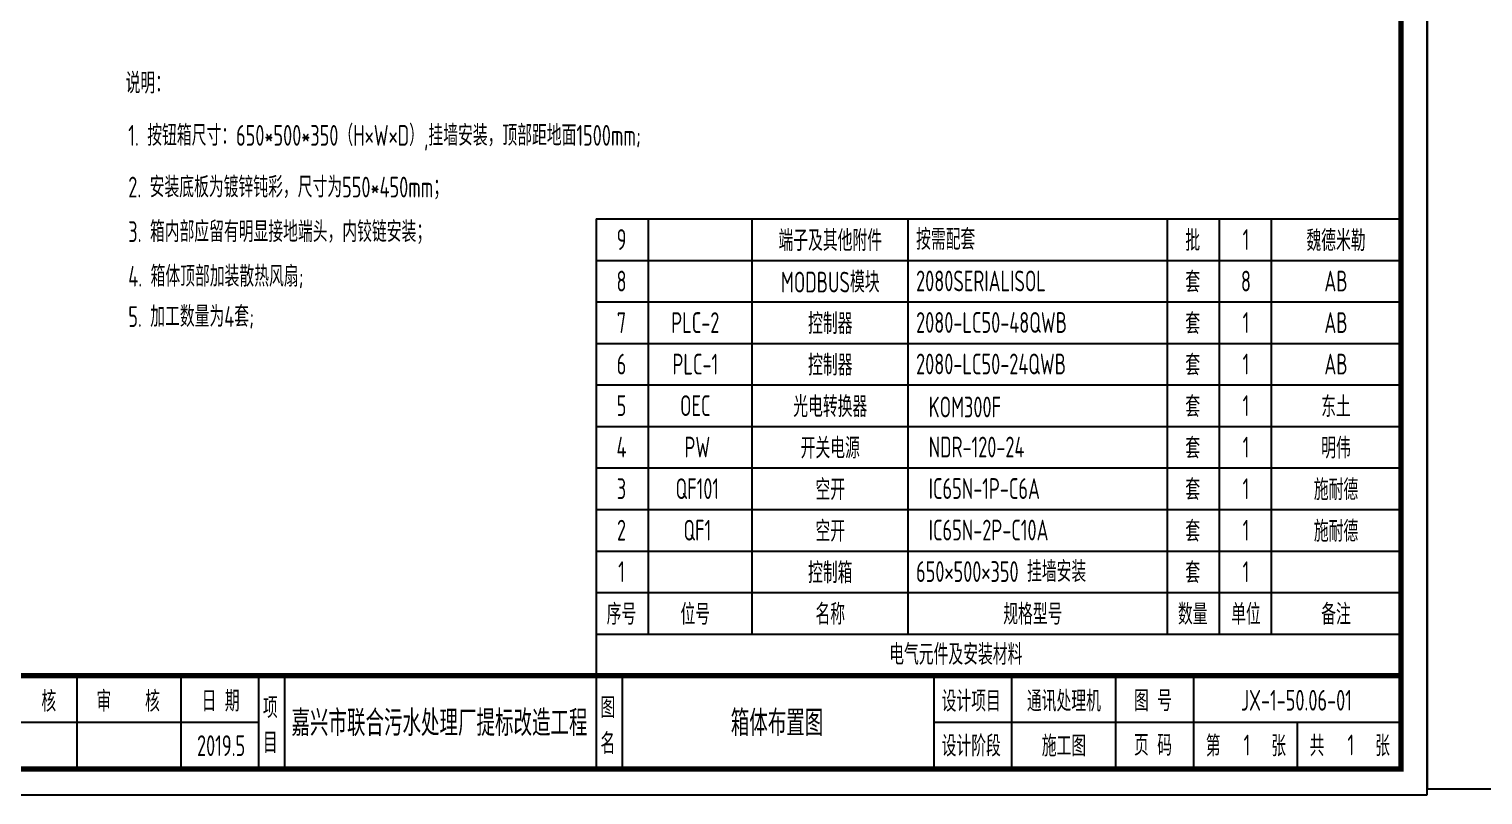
# Model space of a CAD drawing. Header units: millimetres. Extents: x 30557 to 235556, y -116603 to -73383.
# Drawn here: x 40291 to 43090, y -110936 to -109460 of the extents above; entities that cross this region are included whole.
import ezdxf
from ezdxf.enums import TextEntityAlignment as Align

# ---------------------------------------------------------------- set-up
doc = ezdxf.new("R2010")
doc.units = ezdxf.units.MM
doc.layers.add('1', color=3, linetype='Continuous')
doc.layers.add('_Drawing', color=7, linetype='Continuous', lineweight=25)
doc.styles.add('supcon', font='sceie.shx', dxfattribs={"width": 0.75, "height": 40, "bigfont": 'sceic.shx'})

# ---------------------------------------------------------------- blocks, each defined once
blk = doc.blocks.new('supcon图框')
at = {"linetype": 'Continuous'}
for p, q in [((1987.7, 4361.7), (1987.7, 1421.7)), ((6145.7, 1421.7), (6145.7, 4361.7)), ((1987.7, 1421.7), (6145.7, 1421.7))]:
    blk.add_line(p, q, dxfattribs=at)
for p, q in [((3545.7, 1651.7), (3545.7, 1471.7)), ((3745.7, 1651.7), (3745.7, 1471.7)), ((3895.7, 1651.7), (3895.7, 1471.7)), ((3945.7, 1651.7), (3945.7, 1471.7)), ((4545.7, 1651.7), (4545.7, 1471.7)), ((4595.7, 1651.7), (4595.7, 1471.7)), ((5195.7, 1651.7), (5195.7, 1471.7)), ((5345.7, 1651.7), (5345.7, 1471.7)), ((5545.7, 1651.7), (5545.7, 1471.7)), ((5695.7, 1651.7), (5695.7, 1471.7)), ((3145.7, 1561.7), (3895.7, 1561.7)), ((5195.7, 1561.7), (6095.7, 1561.7)), ((5895.7, 1561.7), (5895.7, 1471.7))]:
    blk.add_line(p, q)
at = {"linetype": 'Continuous', "const_width": 10}
blk.add_lwpolyline([(2195.7, 4311.7), (6095.7, 4311.7), (6095.7, 1471.7), (2195.7, 1471.7)], close=True, dxfattribs=at)
blk.add_lwpolyline([(2195.7, 1651.7), (6095.7, 1651.7)], dxfattribs=at)
at = {"style": 'supcon', "width": 0.75}
for s, p in [('校    核', (3444.8, 1604.2)), ('审    核', (3644.5, 1604.2)), ('日 期', (3822.5, 1604.2)), ('设计项目', (5268, 1604.2)), ('图 号', (5618, 1604.2)), ('项', (3918.2, 1590.7)), ('图', (4568.2, 1590.7)), ('目', (3918.2, 1522.9)), ('名', (4568.2, 1522.9)), ('设计阶段', (5268, 1518.1)), ('施工图', (5446.5, 1518.1)), ('第      张', (5797, 1518.1)), ('共      张', (5997, 1518.1)), ('页 码', (5618, 1518.1))]:
    blk.add_text(s, height=40, dxfattribs=at).set_placement(p, align=Align.MIDDLE)

msp = doc.modelspace()

# ---------------------------------------------------------------- linework, layer by layer
for p, q in [((41382.4, -109825.8), (41382.4, -110705.8)), ((41382.4, -109825.8), (42932.4, -109825.8)), ((41382.4, -109905.8), (42932.4, -109905.8)), ((41382.4, -109985.8), (42932.4, -109985.8)), ((41382.4, -110065.8), (42932.4, -110065.8)), ((41382.4, -110225.8), (42932.4, -110225.8))]:
    msp.add_line(p, q)
at = {"color": 0}
for p, q in [((41482.4, -109825.8), (41482.4, -110625.8)), ((41682.4, -109825.8), (41682.4, -110625.8)), ((41982.4, -109825.8), (41982.4, -110625.8)), ((42482.4, -109825.8), (42482.4, -110625.8)), ((42582.4, -109825.8), (42582.4, -110625.8)), ((42682.4, -109825.8), (42682.4, -110625.8)), ((41382.4, -110145.8), (42932.4, -110145.8)), ((41382.4, -110305.8), (42932.4, -110305.8)), ((41382.4, -110385.8), (42932.4, -110385.8)), ((41382.4, -110465.8), (42932.4, -110465.8)), ((41382.4, -110545.8), (42932.4, -110545.8)), ((41382.4, -110625.8), (42932.4, -110625.8))]:
    msp.add_line(p, q, dxfattribs=at)

# ---------------------------------------------------------------- block references
for p in [(36836.8, -112357.5), (40994.8, -112346)]:
    msp.add_blockref('supcon图框', p)

# ---------------------------------------------------------------- texts
at = {"color": 0, "style": 'supcon', "width": 0.75}
for s, p in [('9', (41431.3, -109865.6)), ('端子及其他附件', (41833.3, -109865.6)), ('批', (42531.3, -109865.6)), ('1', (42633.8, -109865.6)), ('魏德米勒', (42807.2, -109865.6)), ('8', (41431.3, -109945.6)), ('MODBUS模块', (41833.3, -109945.6)), ('套', (42531.3, -109945.6)), ('8', (42633.8, -109945.6)), ('AB', (42807.2, -109945.6)), ('7', (41431.3, -110025.6)), ('PLC-2', (41573.4, -110025.6)), ('控制器', (41833.3, -110025.6)), ('套', (42531.3, -110025.6)), ('1', (42633.8, -110025.6)), ('AB', (42807.2, -110025.6)), ('6', (41431.3, -110105.6)), ('PLC-1', (41573.4, -110105.6)), ('控制器', (41833.3, -110105.6)), ('套', (42531.3, -110105.6)), ('1', (42633.8, -110105.6)), ('AB', (42807.2, -110105.6)), ('光电转换器', (41833.3, -110185.6)), ('套', (42531.3, -110185.6)), ('东土', (42807.2, -110185.6)), ('5', (41431.3, -110185.6)), ('OEC', (41573.4, -110185.6)), ('1', (42633.8, -110185.6)), ('4', (41431.3, -110265.6)), ('PW', (41577.3, -110265.6)), ('开关电源', (41833.3, -110265.6)), ('套', (42531.3, -110265.6)), ('1', (42633.8, -110265.6)), ('明伟', (42807.2, -110265.6)), ('3', (41431.3, -110345.6)), ('QF101', (41577.3, -110345.6)), ('空开', (41833.3, -110345.6)), ('套', (42531.3, -110345.6)), ('1', (42633.8, -110345.6)), ('施耐德', (42807.2, -110345.6)), ('2', (41431.3, -110425.6)), ('QF1', (41577.3, -110425.6)), ('空开', (41833.3, -110425.6)), ('套', (42531.3, -110425.6)), ('1', (42633.8, -110425.6)), ('施耐德', (42807.2, -110425.6)), ('1', (41431.3, -110505.6)), ('控制箱', (41833.3, -110505.6)), ('套', (42531.3, -110505.6)), ('1', (42633.8, -110505.6)), ('序号', (41431.3, -110585.6)), ('位号', (41573.4, -110585.6)), ('名称', (41833.3, -110585.6)), ('规格型号', (42223.4, -110585.6)), ('数量', (42531.3, -110585.6)), ('单位', (42633.8, -110585.6)), ('备注', (42807.2, -110585.6)), ('电气元件及安装材料', (42075.1, -110663.1))]:
    msp.add_text(s, height=40, dxfattribs=at).set_placement(p, align=Align.MIDDLE)
for s, p in [('按需配套', (41998.6, -109885.4)), ('2080SERIALISOL', (41998.6, -109965.4)), ('2080-LC50-48QWB', (41998.6, -110045.4)), ('2080-LC50-24QWB', (41998.6, -110125.4)), ('KOM300F', (42022.9, -110208.3)), ('NDR-120-24', (42022.9, -110285.4)), ('IC65N-1P-C6A', (42022.9, -110365.4)), ('IC65N-2P-C10A', (42022.9, -110445.4)), ('650×500×350 挂墙安装 ', (41998.6, -110525.4))]:
    msp.add_text(s, height=40, dxfattribs=at).set_placement(p)
at = {"color": 3, "style": 'supcon', "width": 0.75}
for s, p in [('通讯处理机', (42283.2, -110753.3)), ('2019.5', (40660.3, -110840.8)), ('1', (42635.7, -110839.5))]:
    msp.add_text(s, height=40, dxfattribs=at).set_placement(p, align=Align.MIDDLE)
at = {"layer": '1', "style": 'supcon', "width": 0.75}
for s, p in [('说明：', (40476.4, -109584.2)), ('1. 按钮箱尺寸：650*500*350（H×W×D）,挂墙安装，顶部距地面1500mm;', (40481.5, -109684.9)), ('2. 安装底板为镀锌钝彩，尺寸为550*450mm；', (40481.5, -109784.5)), ('3. 箱内部应留有明显接地端头，内铰链安装；', (40481.5, -109870.5)), ('4. 箱体顶部加装散热风扇;', (40481.5, -109956.4)), ('5. 加工数量为4套;', (40481.5, -110034))]:
    msp.add_text(s, height=40, dxfattribs=at).set_placement(p)
at = {"layer": '_Drawing', "color": 3, "style": 'supcon', "width": 0.75}
for s, height, p in [('JX-1-50.06-01', 40, (42731, -110753.3)), ('嘉兴市联合污水处理厂提标改造工程', 50, (41080.8, -110794.7)), ('箱体布置图', 50, (41730.8, -110794.7)), ('1', 40, (42835.7, -110839.5))]:
    msp.add_text(s, height=height, dxfattribs=at).set_placement(p, align=Align.MIDDLE)

doc.saveas('drawing.dxf')
